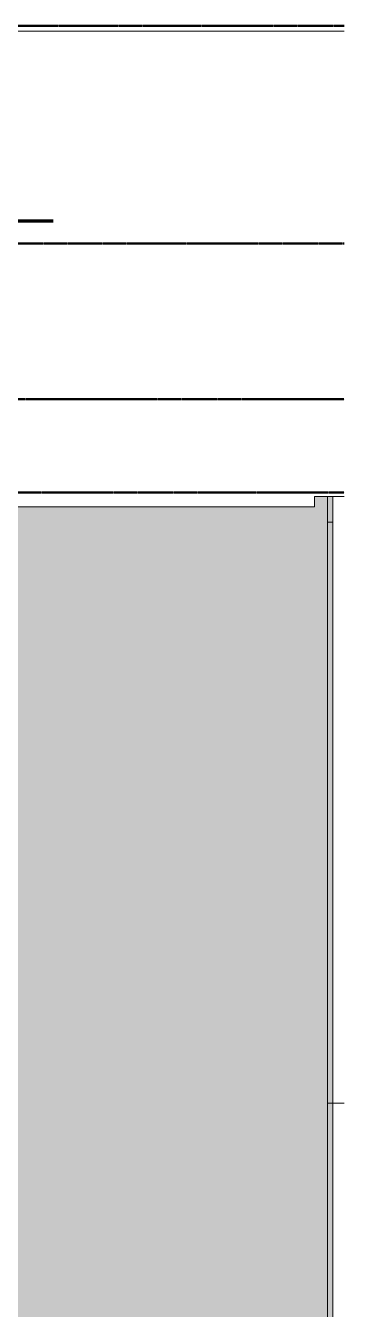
# Model space of a CAD drawing. Header units: inches. Extents: x -4250 to -935, y 9756 to 12395.
# Drawn here: x -2049.7 to -1926.9, y 11773.7 to 12268.7 of the extents above; entities that cross this region are included whole.
import ezdxf

# ---------------------------------------------------------------- set-up
doc = ezdxf.new("R2010")
doc.units = ezdxf.units.IN
doc.header["$MEASUREMENT"] = 0
doc.linetypes.add('Double Dash 3_8_', pattern=[1, 0.375, -0.125, 0.125, -0.125, 0.125, -0.125])
for name, color, linetype, lineweight in [('0-1', 7, 'Continuous', 5), ('A-AREA', 32, 'Continuous', 70), ('A-FLOR-4', 192, 'Continuous', 9), ('A-FLOR-PATT-1', 8, 'Continuous', 9), ('C-PROP-LINE', 91, 'Double Dash 3_8_', 50), ('C-TOPO', 7, 'Continuous', 9), ('S-FNDN-1', 32, 'Continuous', 5), ('S-FNDN-2', 32, 'Continuous', 9)]:
    doc.layers.add(name, color=color, linetype=linetype, lineweight=lineweight)

# ---------------------------------------------------------------- blocks, each defined once
blk = doc.blocks.new('CTR  - Topography_rvt-1-FLOOR PLAN - ROOF')
at = {"layer": 'C-TOPO'}
for p, q in [((-1975.59, 12266.59), (-2117.52, 12266.59)), ((-2117.52, 12266.59), (-1975.59, 12266.59)), ((-1926.88, 12266.59), (-1975.59, 12266.59)), ((-1975.59, 12266.59), (-1926.88, 12266.59)), ((-2053.04, 12083.19), (-2013.87, 12083.19)), ((-2013.87, 12083.19), (-1977.83, 12083.19)), ((-1977.83, 12083.19), (-1940.9, 12083.19)), ((-1940.9, 12083.19), (-1938.32, 12083.19)), ((-1938.32, 12083.19), (-1938.32, 12087.19)), ((-1938.32, 12087.19), (-1926.88, 12087.19))]:
    blk.add_line(p, q, dxfattribs=at)
blk = doc.blocks.new('Basic Wall _ EXT - C8AØF - _10_ CONCRETE _ 2_ EPS INSUL_ - ___-2578964-FLOOR PLAN - ROOF')
at = {"layer": 'S-FNDN-2'}
blk.add_line((-1926.88, 11853.19), (-1931.32, 11853.19), dxfattribs=at)
blk = doc.blocks.new('Family - ___-1878357-FLOOR PLAN - ROOF')
at = {"layer": 'C-PROP-LINE'}
for p, q in [((-3989.61, 12268.69), (-1926.88, 12268.69)), ((-3929.52, 12184.69), (-1926.88, 12184.69)), ((-3869.45, 12124.69), (-1926.88, 12124.69))]:
    blk.add_line(p, q, dxfattribs=at)
blk = doc.blocks.new('Family - ___-1878392-FLOOR PLAN - ROOF')
at = {"layer": 'C-PROP-LINE'}
blk.add_line((-3833.41, 12088.69), (-1926.88, 12088.69), dxfattribs=at)

msp = doc.modelspace()

# ---------------------------------------------------------------- hatches: boundary and pattern name
at = {"layer": 'A-FLOR-PATT-1'}
h = msp.add_hatch(dxfattribs=at)
h.set_pattern_fill('FP_4', color=256, style=0, pattern_type=2)
h.set_pattern_definition([(0, (0, 0), (15.36, 3.84), [1.267, -10.253, 1.267, -10.253, -61.44]), (0, (0, 0), (15.36, 3.84), [-23.04, 1.267, -21.773, 1.267, -10.253, -26.88]), (0, (0, 0), (15.36, 3.84), [-57.6, 1.267, -6.413, 1.267, -17.933]), (120, (5.76, 1.92), (-11.0055376, 11.3821502), [1.267, -10.253, 1.267, -10.253, -61.44]), (120, (5.76, 1.92), (-11.0055376, 11.3821502), [-23.04, 1.267, -21.773, 1.267, -10.253, -26.88]), (120, (5.76, 1.92), (-11.0055376, 11.3821502), [-57.6, 1.267, -6.413, 1.267, -17.933]), (240, (7.68, 9.6), (-4.3544624, -15.2221502), [1.267, -10.253, 1.267, -10.253, -61.44]), (240, (7.68, 9.6), (-4.3544624, -15.2221502), [-23.04, 1.267, -21.773, 1.267, -10.253, -26.88]), (240, (7.68, 9.6), (-4.3544624, -15.2221502), [-57.6, 1.267, -6.413, 1.267, -17.933])])
h.paths.add_polyline_path([(-1938.32, 11049.39), (-1933.32, 11049.39), (-1933.32, 12087.19), (-1938.32, 12087.19), (-1938.32, 12083.19), (-2061.36, 12083.19), (-2061.36, 11240.83), (-2099.32, 11240.83), (-2099.32, 11049.39)], flags=0)
at = {"layer": 'S-FNDN-1'}
for points in [[(-1931.32, 12077.19), (-1931.32, 12087.19), (-1933.32, 12087.19), (-1933.32, 12077.19)], [(-1933.32, 11853.19), (-1931.32, 11853.19), (-1931.32, 12077.19), (-1933.32, 12077.19), (-1933.32, 11964.62)], [(-1931.32, 11565.19), (-1931.32, 11853.19), (-1933.32, 11853.19), (-1933.32, 11565.19)]]:
    msp.add_hatch(color=256, dxfattribs=at).paths.add_polyline_path(points, flags=0)

# ---------------------------------------------------------------- linework, layer by layer
at = {"layer": 'A-AREA'}
msp.add_line((-2159.13, 12193.39), (-2039.13, 12193.39), dxfattribs=at)
at = {"layer": 'A-FLOR-4'}
msp.add_line((-1933.32, 12087.19), (-1933.32, 9891.19), dxfattribs=at)
at = {"layer": 'S-FNDN-2'}
for p, q in [((-1931.32, 12087.19), (-1931.32, 10204.59)), ((-1931.32, 12077.19), (-1933.32, 12077.19)), ((-1933.32, 11853.19), (-1931.32, 11853.19))]:
    msp.add_line(p, q, dxfattribs=at)

# ---------------------------------------------------------------- block references
at = {"layer": '0-1'}
msp.add_blockref('CTR  - Topography_rvt-1-FLOOR PLAN - ROOF', (0, 0), dxfattribs=at)
at = {"layer": 'C-PROP-LINE'}
for name in ['Family - ___-1878357-FLOOR PLAN - ROOF', 'Family - ___-1878392-FLOOR PLAN - ROOF']:
    msp.add_blockref(name, (0, 0), dxfattribs=at)
at = {"layer": 'S-FNDN-2'}
msp.add_blockref('Basic Wall _ EXT - C8AØF - _10_ CONCRETE _ 2_ EPS INSUL_ - ___-2578964-FLOOR PLAN - ROOF', (0, 0), dxfattribs=at)

doc.saveas('drawing.dxf')
